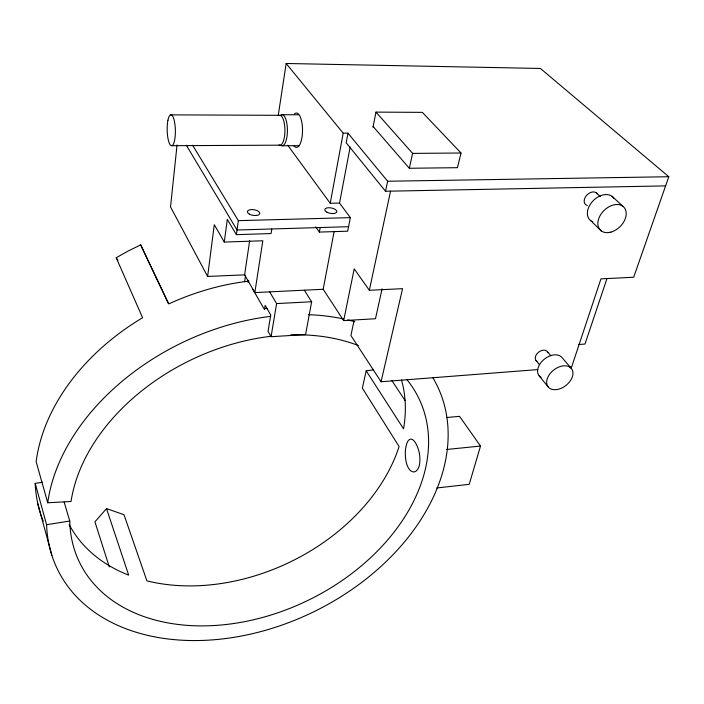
<?xml version="1.0" encoding="UTF-8"?>
<svg xmlns="http://www.w3.org/2000/svg" width="704" height="704" viewBox="0 0 704 704"><rect width="100%" height="100%" fill="white"/><g stroke="black" fill="none" stroke-linecap="round" stroke-linejoin="round"><path stroke-width="1.06" d="M177.047 145.033L170.518 206.906L207.627 276.443L244.614 274.85L254.83 292.582L323.18 289.274L343.666 320.593L375.487 318.736L382.087 288.816M207.627 276.443L214.289 224.69L224.268 242.062L262.821 240.786L254.83 292.582M224.268 242.062L227.322 219.402L236.377 234.643L271.049 233.57L271.77 228.976M236.377 234.643L238.348 220.651L192.606 145.218M244.614 274.85L249.656 240.706M244.596 281.855L245.555 275.405M248.002 282.471L248.318 280.342M278.256 115.333L286.167 63.483L540.408 68.464L668.8 176.73L633.688 277.253L600.943 278.863L571.639 366.96L569.448 367.136M264.475 309.637L265.162 305.36L270.741 314.996L268.048 331.364L271.075 336.706L305.571 334.576L311.643 301.761L304.322 290.189M271.075 336.706L276.593 303.582L269.65 291.87M350.152 147.074L339.53 203.078L350.346 217.633L347.688 231.194L319.361 232.074L320.188 227.533M339.53 203.078L330.22 203.289L343.191 133.179L286.167 63.483M373.463 369.864L366.194 370.814L362.358 388.133L399.089 446.547A181.87 133.021 -25.4 0 1 146.916 580.87L123.983 514.703L106.524 508.605L94.934 521.858L109.278 566.878M343.191 133.179L347.996 133.17L346.192 142.789L385.528 191.242L665.606 185.882M323.18 289.274L334.136 231.484M372.997 127.169L375.989 112.112L422.347 112.358L461.023 153.014L457.459 167.578M343.666 320.593L354.209 268.831L369.345 290.303L402.556 288.658L381.058 381.762L537.689 369.6M353.98 320.945L350.926 335.535L381.058 381.762M385.528 191.242L387.64 181.245L347.996 133.17M369.345 290.303L390.544 191.145M457.442 167.684L409.323 168.265L412.606 153.384L375.989 112.112M446.591 417.516L459.545 416.346L480.524 446.063L469.207 484.334L436.665 487.986M606.98 278.555L584.989 344.062L578.565 344.511M270.855 336.301A188.434 133.698 -25.7 0 0 71.051 501.494L47.722 502.77L36.15 461.727A203.509 149.019 -25.4 0 1 142.595 317.733L116.195 257.734L128.251 250.967L140.694 244.869L168.766 303.934A203.509 149.019 -25.4 0 1 248.987 281.098M42.671 482.266L35.2 483.375L46.587 524.709L69.766 521.022A188.434 133.698 -25.7 0 0 294.941 606.285A188.434 133.698 -25.7 0 0 406.736 379.43M267.168 308.431L264.07 308.862L252.419 288.631M446.292 449.504L480.524 446.063M276.593 303.582L311.643 301.761M348.568 226.688L237.037 230.006L186.314 145.2M238.348 220.651L350.346 217.633M387.64 181.245L668.8 176.73M412.606 153.384L461.023 153.014M171.926 145.693L280.28 145.174M282.55 145.772L299.446 145.693M281.494 114.708L298.443 114.787M170.553 114.866L279.259 115.315A14.986 5.104 89.7 0 1 284.926 130.865A14.986 5.104 89.7 0 1 278.951 144.971M612.022 196.302L622.82 206.228M596.253 192.764L600.266 196.513M590.946 220.862L601.401 231.018M373.129 126.482L409.323 168.265M571.516 368.65A14.81 9.838 -37.9 0 0 548.75 375.549A14.81 9.838 -37.9 0 0 559.196 389.022A14.81 9.838 -37.9 0 0 571.516 368.65L562.17 357.711A14.643 9.838 -38.1 0 0 543.057 360.263A14.643 9.838 -38.1 0 0 541.147 377.511M547.307 351.542L550.801 355.67M535.999 360.492L539.431 364.646M539.158 375.848L548.214 386.945M287.707 145.209L330.22 203.289M116.195 257.734L117.982 260.313M315.726 226.838L319.361 232.074M391.732 380.38L405.064 400.47M366.194 370.814L403.524 428.798A181.87 133.021 -25.4 0 0 401.491 379.922M149.063 262.794L168.379 303.459M140.694 244.869L148.597 261.809M106.524 508.605L128.665 575.115A181.87 133.021 -25.4 0 1 69.142 524.559M64.152 502.119L69.766 521.022M37.884 503.941L51.876 555.315M419.417 453.587L419.188 452.514A16.438 6.116 79.3 0 0 410.564 439.12L410.221 439.208A16.491 6.794 82.4 0 0 406.507 444.55L406.296 445.359A16.491 7.436 85.5 0 0 405.425 456.289L405.495 457.354A16.43 8.026 88.8 0 0 414.586 471.821L415.087 471.662A16.491 7.436 85.5 0 0 419.267 465.749L419.461 464.878A16.491 6.794 82.4 0 0 419.426 453.596M536.985 361.319A7.207 4.893 -38.2 0 1 538.604 352.167A7.207 4.893 -38.2 0 1 547.897 352.695M587.294 205.524A7.982 5.632 -45 0 1 586.476 195.483A7.982 5.632 -45 0 1 597.256 193.838M592.724 221.822A16.236 11.352 -44.7 0 1 592.618 201.309A16.236 11.352 -44.7 0 1 614.046 198.484M290.734 334.84A188.434 133.698 -25.7 0 1 358.398 345.558M43.252 521.233A203.509 149.019 -25.4 0 1 35.2 483.375M432.925 377.819A210.874 149.802 -25.7 0 1 289.265 622.406A210.874 149.802 -25.7 0 1 46.587 524.709M47.722 502.77A210.874 149.802 -25.7 0 1 270.688 316.334M308.352 314.67A210.874 149.802 -25.7 0 1 343.719 318.991M347.811 319.924A210.874 149.802 -25.7 0 1 354.825 321.746M280.148 115.641A15.594 5.333 89.8 0 1 287.39 128.85A15.594 5.333 89.8 0 1 281.169 145.561M294.281 114.118A17.213 6.063 89.9 0 1 302.509 130.926A17.213 6.063 89.9 0 1 293.867 145.754M610.931 232.1A16.438 11.378 -44.4 0 0 624.844 208.419A16.438 11.378 -44.4 0 0 600.345 215.204A16.438 11.378 -44.4 0 0 610.931 232.1M167.957 120.208A15.479 4.092 88.7 0 0 170.852 145.482A15.479 4.092 88.7 0 0 175.032 125.11A15.479 4.092 88.7 0 0 167.957 120.208M249.427 214.192A6.283 2.878 9 0 0 259.679 213.919A6.283 2.878 9 0 0 251.68 209.554A6.283 2.878 9 0 0 249.427 214.192M326.982 212.238A6.125 2.746 10.6 0 0 336.767 211.974A6.125 2.746 10.6 0 0 328.654 207.724A6.125 2.746 10.6 0 0 326.982 212.238"/></g></svg>
